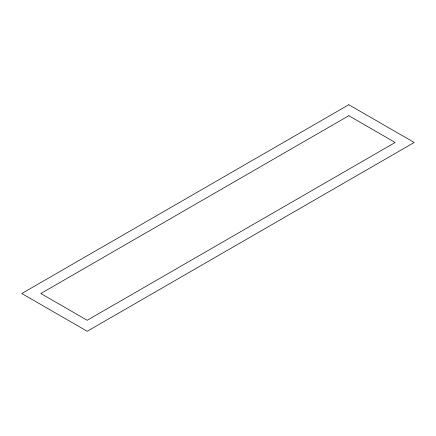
<?xml version="1.0" encoding="UTF-8"?>
<svg xmlns="http://www.w3.org/2000/svg" width="436" height="436" viewBox="0 0 436 436"><rect width="100%" height="100%" fill="white"/><g stroke="black" fill="none" stroke-linecap="round" stroke-linejoin="round"><path stroke-width="0.65" d="M348.8 104.727L21.8 293.515L87.2 331.273L414.2 142.485L348.8 104.727M348.8 115.714L40.831 293.515L87.2 320.286L395.169 142.485L348.8 115.714"/></g></svg>
